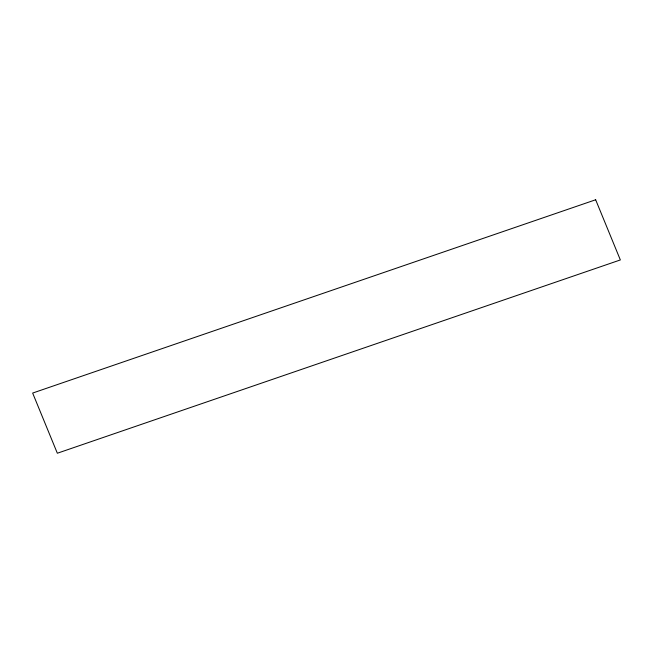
<?xml version="1.0" encoding="UTF-8"?>
<svg xmlns="http://www.w3.org/2000/svg" width="653" height="653" viewBox="0 0 653 653"><rect width="100%" height="100%" fill="white"/><g stroke="black" fill="none" stroke-linecap="round" stroke-linejoin="round"><path stroke-width="0.98" d="M595.658 199.769L32.65 393.057L57.342 453.231L620.35 259.943L595.658 199.769"/></g></svg>
